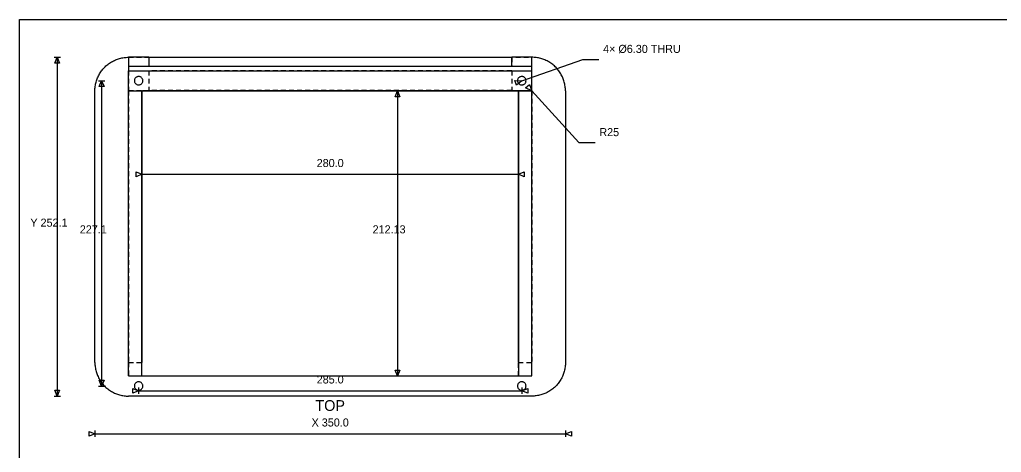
# Model space of a CAD drawing. Extents: x 6 to 588, y 6 to 414.
# Drawn here: x 6 to 371.1, y 253 to 414 of the extents above; entities that cross this region are included whole.
import ezdxf
from ezdxf.enums import TextEntityAlignment as Align

# ---------------------------------------------------------------- set-up
doc = ezdxf.new("R2010")
doc.units = 0
doc.linetypes.add('DASHED', pattern=[3, 1.8, -1.2])
for name, color, linetype in [('DIMS', 1, 'CONTINUOUS'), ('FRAME', 250, 'CONTINUOUS'), ('HIDDEN', 8, 'DASHED'), ('LABEL', 7, 'CONTINUOUS'), ('TEXT', 7, 'CONTINUOUS'), ('VISIBLE', 7, 'CONTINUOUS')]:
    doc.layers.add(name, color=color, linetype=linetype)

msp = doc.modelspace()

# ---------------------------------------------------------------- linework, layer by layer
at = {"layer": 'DIMS'}
for p, q in [((18.8, 400), (21.2, 400)), ((19.12, 397.8), (20, 400)), ((20, 400), (20, 273.9646)), ((20, 400), (20.88, 397.8)), ((192.75, 391.2816), (215.4026, 399.2101)), ((215.4026, 399.2101), (221.4026, 399.2101)), ((20.88, 397.8), (19.12, 397.8)), ((35.3, 391.2816), (37.7, 391.2816)), ((35.62, 389.0816), (36.5, 391.2816)), ((36.5, 391.2816), (36.5, 277.7146)), ((36.5, 391.2816), (37.38, 389.0816)), ((190.8019, 389.5827), (190.1676, 391.3949)), ((190.1676, 391.3949), (192.75, 391.2816)), ((192.75, 391.2816), (190.8019, 389.5827)), ((37.38, 389.0816), (35.62, 389.0816)), ((145.3, 387.5296), (147.7, 387.5296)), ((145.62, 385.3296), (146.5, 387.5296)), ((146.5, 387.5296), (146.5, 281.4646)), ((146.5, 387.5296), (147.38, 385.3296)), ((194.1752, 388.6302), (195.5959, 389.9218)), ((196.5, 387.5001), (194.1752, 388.6302)), ((195.5959, 389.9218), (196.5, 387.5001)), ((196.5, 387.5001), (213.9895, 368.2617)), ((147.38, 385.3296), (145.62, 385.3296)), ((213.9895, 368.2617), (219.9895, 368.2617)), ((49.3, 355.5846), (49.3, 357.3446)), ((49.3, 357.3446), (51.5, 356.4646)), ((51.5, 356.4646), (49.3, 355.5846)), ((51.5, 357.6646), (51.5, 355.2646)), ((51.5, 356.4646), (191.5, 356.4646)), ((191.5, 357.6646), (191.5, 355.2646)), ((191.5, 356.4646), (193.7, 357.3446)), ((193.7, 355.5846), (191.5, 356.4646)), ((193.7, 357.3446), (193.7, 355.5846)), ((145.3, 281.4646), (147.7, 281.4646)), ((146.5, 281.4646), (145.62, 283.6646)), ((145.62, 283.6646), (147.38, 283.6646)), ((147.38, 283.6646), (146.5, 281.4646)), ((35.3, 277.7146), (37.7, 277.7146)), ((36.5, 277.7146), (35.62, 279.9146)), ((35.62, 279.9146), (37.38, 279.9146)), ((37.38, 279.9146), (36.5, 277.7146)), ((18.8, 273.9646), (21.2, 273.9646)), ((20, 273.9646), (19.12, 276.1646)), ((19.12, 276.1646), (20.88, 276.1646)), ((20.88, 276.1646), (20, 273.9646)), ((48.05, 275.0846), (48.05, 276.8446)), ((48.05, 276.8446), (50.25, 275.9646)), ((50.25, 275.9646), (48.05, 275.0846)), ((50.25, 277.1646), (50.25, 274.7646)), ((50.25, 275.9646), (192.75, 275.9646)), ((192.75, 277.1646), (192.75, 274.7646)), ((192.75, 275.9646), (194.95, 276.8446)), ((194.95, 275.0846), (192.75, 275.9646)), ((194.95, 276.8446), (194.95, 275.0846)), ((31.8, 259.0846), (31.8, 260.8446)), ((31.8, 260.8446), (34, 259.9646)), ((34, 259.9646), (31.8, 259.0846)), ((34, 261.1646), (34, 258.7646)), ((34, 259.9646), (209, 259.9646)), ((209, 261.1646), (209, 258.7646)), ((209, 259.9646), (211.2, 260.8446)), ((211.2, 259.0846), (209, 259.9646)), ((211.2, 260.8446), (211.2, 259.0846))]:
    msp.add_line(p, q, dxfattribs=at)
at = {"layer": 'FRAME'}
for p, q in [((6, 414), (588, 414)), ((6, 6), (6, 414))]:
    msp.add_line(p, q, dxfattribs=at)
at = {"layer": 'HIDDEN'}
for p, q in [((39.4257, 397.8055), (39.774, 398.0362)), ((39.774, 398.0362), (40.1298, 398.255)), ((40.1298, 398.255), (40.4927, 398.4619)), ((40.4927, 398.4619), (40.8624, 398.6565)), ((40.8624, 398.6565), (41.2383, 398.8386)), ((41.2383, 398.8386), (41.6201, 399.0081)), ((41.6201, 399.0081), (42.0074, 399.1648)), ((42.0074, 399.1648), (42.3997, 399.3084)), ((42.3997, 399.3084), (42.7966, 399.4388)), ((42.7966, 399.4388), (43.1976, 399.5559)), ((43.1976, 399.5559), (43.6022, 399.6595)), ((43.6022, 399.6595), (44.0102, 399.7495)), ((44.0102, 399.7495), (44.4209, 399.8259)), ((44.4209, 399.8259), (44.8339, 399.8885)), ((44.8339, 399.8885), (45.2488, 399.9372)), ((45.2488, 399.9372), (45.6651, 399.9721)), ((45.6651, 399.9721), (46.0823, 399.993)), ((46.0823, 399.993), (46.5, 400)), ((46.5, 400), (46.5, 396.525)), ((46.5, 400), (196.5, 400)), ((54, 400), (54, 396.525)), ((189, 400), (189, 396.525)), ((196.5, 396.525), (196.5, 400)), ((196.9177, 399.993), (196.5, 400)), ((197.3349, 399.9721), (196.9177, 399.993)), ((197.7512, 399.9372), (197.3349, 399.9721)), ((198.1661, 399.8885), (197.7512, 399.9372)), ((198.5791, 399.8259), (198.1661, 399.8885)), ((198.9898, 399.7495), (198.5791, 399.8259)), ((199.3978, 399.6595), (198.9898, 399.7495)), ((199.8024, 399.5559), (199.3978, 399.6595)), ((200.2034, 399.4388), (199.8024, 399.5559)), ((200.6003, 399.3084), (200.2034, 399.4388)), ((200.9926, 399.1648), (200.6003, 399.3084)), ((201.3799, 399.0081), (200.9926, 399.1648)), ((201.7617, 398.8386), (201.3799, 399.0081)), ((202.1376, 398.6565), (201.7617, 398.8386)), ((202.5073, 398.4619), (202.1376, 398.6565)), ((202.8702, 398.255), (202.5073, 398.4619)), ((203.226, 398.0362), (202.8702, 398.255)), ((203.5743, 397.8055), (203.226, 398.0362)), ((35.9638, 394.226), (36.1945, 394.5743)), ((36.1945, 394.5743), (36.4366, 394.9147)), ((36.4366, 394.9147), (36.69, 395.2469)), ((36.69, 395.2469), (36.9543, 395.5703)), ((36.9543, 395.5703), (37.2293, 395.8848)), ((37.2293, 395.8848), (37.5147, 396.1899)), ((37.5147, 396.1899), (37.8101, 396.4853)), ((37.8101, 396.4853), (38.1152, 396.7707)), ((38.1152, 396.7707), (38.4297, 397.0457)), ((38.4297, 397.0457), (38.7531, 397.31)), ((38.7531, 397.31), (39.0853, 397.5634)), ((39.0853, 397.5634), (39.4257, 397.8055)), ((46.5, 396.525), (46.5, 395)), ((196.5, 396.525), (46.5, 396.525)), ((46.5, 395), (46.5, 387.5905)), ((46.5, 395), (196.5, 395)), ((189, 395), (54, 395)), ((54, 395), (189, 395)), ((54, 395), (54, 387.5905)), ((54, 395), (54, 387.5905)), ((189, 395), (189, 387.5905)), ((189, 395), (189, 387.5905)), ((196.5, 395), (196.5, 396.525)), ((196.5, 387.5905), (196.5, 395)), ((203.9147, 397.5634), (203.5743, 397.8055)), ((204.2469, 397.31), (203.9147, 397.5634)), ((204.5703, 397.0457), (204.2469, 397.31)), ((204.8848, 396.7707), (204.5703, 397.0457)), ((205.1899, 396.4853), (204.8848, 396.7707)), ((205.4853, 396.1899), (205.1899, 396.4853)), ((205.7707, 395.8848), (205.4853, 396.1899)), ((206.0457, 395.5703), (205.7707, 395.8848)), ((206.31, 395.2469), (206.0457, 395.5703)), ((206.5634, 394.9147), (206.31, 395.2469)), ((206.8055, 394.5743), (206.5634, 394.9147)), ((207.0362, 394.226), (206.8055, 394.5743)), ((34.3405, 390.3978), (34.4441, 390.8024)), ((34.4441, 390.8024), (34.5612, 391.2034)), ((34.5612, 391.2034), (34.6916, 391.6003)), ((34.6916, 391.6003), (34.8352, 391.9926)), ((34.8352, 391.9926), (34.9919, 392.3799)), ((34.9919, 392.3799), (35.1614, 392.7617)), ((35.1614, 392.7617), (35.3435, 393.1376)), ((35.3435, 393.1376), (35.5381, 393.5073)), ((35.5381, 393.5073), (35.745, 393.8702)), ((35.745, 393.8702), (35.9638, 394.226)), ((48.7066, 391.5955), (48.6785, 391.387)), ((48.6785, 391.387), (48.6785, 391.1766)), ((48.6785, 391.1766), (48.7066, 390.9681)), ((48.7621, 391.7985), (48.7066, 391.5955)), ((48.7066, 390.9681), (48.7621, 390.7652)), ((48.8443, 391.9922), (48.7621, 391.7985)), ((48.7621, 390.7652), (48.8443, 390.5715)), ((48.9515, 392.1732), (48.8443, 391.9922)), ((49.0819, 392.3383), (48.9515, 392.1732)), ((49.2331, 392.4846), (49.0819, 392.3383)), ((49.4025, 392.6094), (49.2331, 392.4846)), ((49.587, 392.7105), (49.4025, 392.6094)), ((49.7834, 392.7861), (49.587, 392.7105)), ((49.988, 392.8349), (49.7834, 392.7861)), ((50.1974, 392.8559), (49.988, 392.8349)), ((50.4077, 392.8489), (50.1974, 392.8559)), ((50.6151, 392.8139), (50.4077, 392.8489)), ((50.8161, 392.7516), (50.6151, 392.8139)), ((51.0069, 392.663), (50.8161, 392.7516)), ((51.1843, 392.5498), (51.0069, 392.663)), ((51.3449, 392.414), (51.1843, 392.5498)), ((51.4861, 392.2579), (51.3449, 392.414)), ((51.6051, 392.0845), (51.4861, 392.2579)), ((51.7, 391.8967), (51.6051, 392.0845)), ((51.769, 391.6979), (51.7, 391.8967)), ((51.7, 390.667), (51.769, 390.8657)), ((51.8109, 391.4917), (51.769, 391.6979)), ((51.769, 390.8657), (51.8109, 391.0719)), ((51.825, 391.2818), (51.8109, 391.4917)), ((51.8109, 391.0719), (51.825, 391.2818)), ((191.2066, 391.5955), (191.1785, 391.387)), ((191.1785, 391.387), (191.1785, 391.1766)), ((191.1785, 391.1766), (191.2066, 390.9681)), ((191.2621, 391.7985), (191.2066, 391.5955)), ((191.2066, 390.9681), (191.2621, 390.7652)), ((191.3443, 391.9922), (191.2621, 391.7985)), ((191.2621, 390.7652), (191.3443, 390.5715)), ((191.4515, 392.1732), (191.3443, 391.9922)), ((191.5819, 392.3383), (191.4515, 392.1732)), ((191.7331, 392.4846), (191.5819, 392.3383)), ((191.9025, 392.6094), (191.7331, 392.4846)), ((192.087, 392.7105), (191.9025, 392.6094)), ((192.2834, 392.7861), (192.087, 392.7105)), ((192.488, 392.8349), (192.2834, 392.7861)), ((192.6974, 392.8559), (192.488, 392.8349)), ((192.9077, 392.8489), (192.6974, 392.8559)), ((193.1151, 392.8139), (192.9077, 392.8489)), ((193.3161, 392.7516), (193.1151, 392.8139)), ((193.5069, 392.663), (193.3161, 392.7516)), ((193.6843, 392.5498), (193.5069, 392.663)), ((193.8449, 392.414), (193.6843, 392.5498)), ((193.9861, 392.2579), (193.8449, 392.414)), ((194.1051, 392.0845), (193.9861, 392.2579)), ((194.2, 391.8967), (194.1051, 392.0845)), ((194.269, 391.6979), (194.2, 391.8967)), ((194.2, 390.667), (194.269, 390.8657)), ((194.3109, 391.4917), (194.269, 391.6979)), ((194.269, 390.8657), (194.3109, 391.0719)), ((194.325, 391.2818), (194.3109, 391.4917)), ((194.3109, 391.0719), (194.325, 391.2818)), ((207.255, 393.8702), (207.0362, 394.226)), ((207.4619, 393.5073), (207.255, 393.8702)), ((207.6565, 393.1376), (207.4619, 393.5073)), ((207.8386, 392.7617), (207.6565, 393.1376)), ((208.0081, 392.3799), (207.8386, 392.7617)), ((208.1648, 391.9926), (208.0081, 392.3799)), ((208.3084, 391.6003), (208.1648, 391.9926)), ((208.4388, 391.2034), (208.3084, 391.6003)), ((208.5559, 390.8024), (208.4388, 391.2034)), ((208.6595, 390.3978), (208.5559, 390.8024)), ((34, 387.5), (34.007, 387.9177)), ((34, 286.4646), (34, 387.5)), ((34.007, 387.9177), (34.0279, 388.3349)), ((34.0279, 388.3349), (34.0628, 388.7512)), ((34.0628, 388.7512), (34.1115, 389.1661)), ((34.1115, 389.1661), (34.1741, 389.5791)), ((34.1741, 389.5791), (34.2505, 389.9898)), ((34.2505, 389.9898), (34.3405, 390.3978)), ((46.5, 387.5905), (46.5, 286.4938)), ((46.5, 286.4938), (46.5, 387.5905)), ((46.5, 387.5905), (46.5, 286.4646)), ((46.5, 387.5905), (54, 387.5905)), ((46.5, 387.5905), (196.5, 387.5905)), ((48.8443, 390.5715), (48.9515, 390.3905)), ((48.9515, 390.3905), (49.0819, 390.2253)), ((49.0819, 390.2253), (49.2331, 390.0791)), ((49.2331, 390.0791), (49.4025, 389.9543)), ((49.4025, 389.9543), (49.587, 389.8532)), ((49.587, 389.8532), (49.7834, 389.7775)), ((49.7834, 389.7775), (49.988, 389.7288)), ((49.988, 389.7288), (50.1974, 389.7077)), ((50.1974, 389.7077), (50.4077, 389.7147)), ((50.4077, 389.7147), (50.6151, 389.7497)), ((50.6151, 389.7497), (50.8161, 389.8121)), ((50.8161, 389.8121), (51.0069, 389.9006)), ((51.0069, 389.9006), (51.1843, 390.0138)), ((51.1843, 390.0138), (51.3449, 390.1497)), ((51.3449, 390.1497), (51.4861, 390.3057)), ((51.4861, 390.3057), (51.6051, 390.4792)), ((51.5, 387.5318), (191.5, 387.5318)), ((51.5, 281.4646), (51.5, 387.5318)), ((51.5, 387.5318), (51.5, 387.5297)), ((51.5, 387.5297), (51.5, 387.499)), ((191.5, 387.5297), (51.5, 387.5297)), ((51.5, 387.5005), (191.5, 387.5005)), ((51.5, 286.4646), (51.5, 387.5005)), ((51.5, 387.5005), (51.5, 387.499)), ((51.6051, 390.4792), (51.7, 390.667)), ((189, 387.5905), (54, 387.5905)), ((54, 387.5905), (189, 387.5905)), ((189, 387.5905), (196.5, 387.5905)), ((191.3443, 390.5715), (191.4515, 390.3905)), ((191.4515, 390.3905), (191.5819, 390.2253)), ((191.5, 281.4646), (191.5, 387.5318)), ((191.5, 387.5318), (191.5, 387.5297)), ((191.5, 387.499), (191.5, 387.5297)), ((191.5, 387.5005), (191.5, 286.4646)), ((191.5, 387.5005), (191.5, 387.499)), ((191.5819, 390.2253), (191.7331, 390.0791)), ((191.7331, 390.0791), (191.9025, 389.9543)), ((191.9025, 389.9543), (192.087, 389.8532)), ((192.087, 389.8532), (192.2834, 389.7775)), ((192.2834, 389.7775), (192.488, 389.7288)), ((192.488, 389.7288), (192.6974, 389.7077)), ((192.6974, 389.7077), (192.9077, 389.7147)), ((192.9077, 389.7147), (193.1151, 389.7497)), ((193.1151, 389.7497), (193.3161, 389.8121)), ((193.3161, 389.8121), (193.5069, 389.9006)), ((193.5069, 389.9006), (193.6843, 390.0138)), ((193.6843, 390.0138), (193.8449, 390.1497)), ((193.8449, 390.1497), (193.9861, 390.3057)), ((193.9861, 390.3057), (194.1051, 390.4792)), ((194.1051, 390.4792), (194.2, 390.667)), ((196.5, 286.4938), (196.5, 387.5905)), ((196.5, 286.4938), (196.5, 387.5905)), ((196.5, 387.5905), (196.5, 286.4646)), ((208.7495, 389.9898), (208.6595, 390.3978)), ((208.8259, 389.5791), (208.7495, 389.9898)), ((208.8885, 389.1661), (208.8259, 389.5791)), ((208.9372, 388.7512), (208.8885, 389.1661)), ((208.9721, 388.3349), (208.9372, 388.7512)), ((208.993, 387.9177), (208.9721, 388.3349)), ((209, 387.5), (208.993, 387.9177)), ((209, 387.5), (209, 286.4646)), ((34, 286.4646), (34.007, 286.047)), ((34.007, 286.047), (34.0279, 285.6297)), ((34.0279, 285.6297), (34.0628, 285.2135)), ((34.0628, 285.2135), (34.1115, 284.7986)), ((34.1115, 284.7986), (34.1741, 284.3855)), ((46.5, 286.4938), (46.5, 281.4646)), ((46.5, 286.4646), (46.5, 286.4938)), ((46.5, 286.4646), (51.5, 286.4646)), ((191.5, 286.4646), (196.5, 286.4646)), ((196.5, 281.4646), (196.5, 286.4938)), ((196.5, 286.4646), (196.5, 286.4938)), ((208.8885, 284.7986), (208.8259, 284.3855)), ((208.9372, 285.2135), (208.8885, 284.7986)), ((208.9721, 285.6297), (208.9372, 285.2135)), ((208.993, 286.047), (208.9721, 285.6297)), ((209, 286.4646), (208.993, 286.047)), ((34.1741, 284.3855), (34.2505, 283.9748)), ((34.2505, 283.9748), (34.3405, 283.5669)), ((34.3405, 283.5669), (34.4441, 283.1622)), ((34.4441, 283.1622), (34.5612, 282.7612)), ((34.5612, 282.7612), (34.6916, 282.3643)), ((34.6916, 282.3643), (34.8352, 281.972)), ((34.8352, 281.972), (34.9919, 281.5848)), ((34.9919, 281.5848), (35.1614, 281.203)), ((35.1614, 281.203), (35.3435, 280.827)), ((51.5, 281.4646), (191.5, 281.4646)), ((207.8386, 281.203), (207.6565, 280.827)), ((208.0081, 281.5848), (207.8386, 281.203)), ((208.1648, 281.972), (208.0081, 281.5848)), ((208.3084, 282.3643), (208.1648, 281.972)), ((208.4388, 282.7612), (208.3084, 282.3643)), ((208.5559, 283.1622), (208.4388, 282.7612)), ((208.6595, 283.5669), (208.5559, 283.1622)), ((208.7495, 283.9748), (208.6595, 283.5669)), ((208.8259, 284.3855), (208.7495, 283.9748)), ((35.3435, 280.827), (35.5381, 280.4574)), ((35.5381, 280.4574), (35.745, 280.0944)), ((35.745, 280.0944), (35.9638, 279.7386)), ((35.9638, 279.7386), (36.1945, 279.3903)), ((36.1945, 279.3903), (36.4366, 279.0499)), ((36.4366, 279.0499), (36.69, 278.7178)), ((36.69, 278.7178), (36.9543, 278.3943)), ((36.9543, 278.3943), (37.2293, 278.0798)), ((37.2293, 278.0798), (37.5147, 277.7747)), ((37.5147, 277.7747), (37.8101, 277.4794)), ((48.7066, 278.0284), (48.6785, 277.8198)), ((48.6785, 277.8198), (48.6785, 277.6094)), ((48.6785, 277.6094), (48.7066, 277.4009)), ((48.7621, 278.2313), (48.7066, 278.0284)), ((48.8443, 278.425), (48.7621, 278.2313)), ((48.9515, 278.606), (48.8443, 278.425)), ((49.0819, 278.7711), (48.9515, 278.606)), ((49.2331, 278.9174), (49.0819, 278.7711)), ((49.4025, 279.0422), (49.2331, 278.9174)), ((49.587, 279.1433), (49.4025, 279.0422)), ((49.7834, 279.2189), (49.587, 279.1433)), ((49.988, 279.2677), (49.7834, 279.2189)), ((50.1974, 279.2888), (49.988, 279.2677)), ((50.4077, 279.2817), (50.1974, 279.2888)), ((50.6151, 279.2467), (50.4077, 279.2817)), ((50.8161, 279.1844), (50.6151, 279.2467)), ((51.0069, 279.0958), (50.8161, 279.1844)), ((51.1843, 278.9826), (51.0069, 279.0958)), ((51.3449, 278.8468), (51.1843, 278.9826)), ((51.4861, 278.6908), (51.3449, 278.8468)), ((51.6051, 278.5173), (51.4861, 278.6908)), ((51.7, 278.3295), (51.6051, 278.5173)), ((51.769, 278.1308), (51.7, 278.3295)), ((51.8109, 277.9246), (51.769, 278.1308)), ((51.769, 277.2985), (51.8109, 277.5047)), ((51.825, 277.7146), (51.8109, 277.9246)), ((51.8109, 277.5047), (51.825, 277.7146)), ((191.2066, 278.0284), (191.1785, 277.8198)), ((191.1785, 277.8198), (191.1785, 277.6094)), ((191.1785, 277.6094), (191.2066, 277.4009)), ((191.2621, 278.2313), (191.2066, 278.0284)), ((191.3443, 278.425), (191.2621, 278.2313)), ((191.4515, 278.606), (191.3443, 278.425)), ((191.5819, 278.7711), (191.4515, 278.606)), ((191.7331, 278.9174), (191.5819, 278.7711)), ((191.9025, 279.0422), (191.7331, 278.9174)), ((192.087, 279.1433), (191.9025, 279.0422)), ((192.2834, 279.2189), (192.087, 279.1433)), ((192.488, 279.2677), (192.2834, 279.2189)), ((192.6974, 279.2888), (192.488, 279.2677)), ((192.9077, 279.2817), (192.6974, 279.2888)), ((193.1151, 279.2467), (192.9077, 279.2817)), ((193.3161, 279.1844), (193.1151, 279.2467)), ((193.5069, 279.0958), (193.3161, 279.1844)), ((193.6843, 278.9826), (193.5069, 279.0958)), ((193.8449, 278.8468), (193.6843, 278.9826)), ((193.9861, 278.6908), (193.8449, 278.8468)), ((194.1051, 278.5173), (193.9861, 278.6908)), ((194.2, 278.3295), (194.1051, 278.5173)), ((194.269, 278.1308), (194.2, 278.3295)), ((194.3109, 277.9246), (194.269, 278.1308)), ((194.269, 277.2985), (194.3109, 277.5047)), ((194.325, 277.7146), (194.3109, 277.9246)), ((194.3109, 277.5047), (194.325, 277.7146)), ((205.4853, 277.7747), (205.1899, 277.4794)), ((205.7707, 278.0798), (205.4853, 277.7747)), ((206.0457, 278.3943), (205.7707, 278.0798)), ((206.31, 278.7178), (206.0457, 278.3943)), ((206.5634, 279.0499), (206.31, 278.7178)), ((206.8055, 279.3903), (206.5634, 279.0499)), ((207.0362, 279.7386), (206.8055, 279.3903)), ((207.255, 280.0944), (207.0362, 279.7386)), ((207.4619, 280.4574), (207.255, 280.0944)), ((207.6565, 280.827), (207.4619, 280.4574)), ((37.8101, 277.4794), (38.1152, 277.194)), ((38.1152, 277.194), (38.4297, 276.919)), ((38.4297, 276.919), (38.7531, 276.6547)), ((38.7531, 276.6547), (39.0853, 276.4013)), ((39.0853, 276.4013), (39.4257, 276.1591)), ((39.4257, 276.1591), (39.774, 275.9285)), ((39.774, 275.9285), (40.1298, 275.7096)), ((40.1298, 275.7096), (40.4927, 275.5028)), ((40.4927, 275.5028), (40.8624, 275.3082)), ((40.8624, 275.3082), (41.2383, 275.126)), ((41.2383, 275.126), (41.6201, 274.9565)), ((41.6201, 274.9565), (42.0074, 274.7999)), ((42.0074, 274.7999), (42.3997, 274.6563)), ((42.3997, 274.6563), (42.7966, 274.5259)), ((42.7966, 274.5259), (43.1976, 274.4088)), ((43.1976, 274.4088), (43.6022, 274.3052)), ((43.6022, 274.3052), (44.0102, 274.2151)), ((44.0102, 274.2151), (44.4209, 274.1388)), ((44.4209, 274.1388), (44.8339, 274.0762)), ((44.8339, 274.0762), (45.2488, 274.0274)), ((45.2488, 274.0274), (45.6651, 273.9926)), ((45.6651, 273.9926), (46.0823, 273.9716)), ((46.0823, 273.9716), (46.5, 273.9646)), ((196.5, 273.9646), (46.5, 273.9646)), ((48.7066, 277.4009), (48.7621, 277.198)), ((48.7621, 277.198), (48.8443, 277.0043)), ((48.8443, 277.0043), (48.9515, 276.8233)), ((48.9515, 276.8233), (49.0819, 276.6582)), ((49.0819, 276.6582), (49.2331, 276.5119)), ((49.2331, 276.5119), (49.4025, 276.3871)), ((49.4025, 276.3871), (49.587, 276.286)), ((49.587, 276.286), (49.7834, 276.2104)), ((49.7834, 276.2104), (49.988, 276.1616)), ((49.988, 276.1616), (50.1974, 276.1405)), ((50.1974, 276.1405), (50.4077, 276.1476)), ((50.4077, 276.1476), (50.6151, 276.1826)), ((50.6151, 276.1826), (50.8161, 276.2449)), ((50.8161, 276.2449), (51.0069, 276.3335)), ((51.0069, 276.3335), (51.1843, 276.4467)), ((51.1843, 276.4467), (51.3449, 276.5825)), ((51.3449, 276.5825), (51.4861, 276.7385)), ((51.4861, 276.7385), (51.6051, 276.912)), ((51.6051, 276.912), (51.7, 277.0998)), ((51.7, 277.0998), (51.769, 277.2985)), ((191.2066, 277.4009), (191.2621, 277.198)), ((191.2621, 277.198), (191.3443, 277.0043)), ((191.3443, 277.0043), (191.4515, 276.8233)), ((191.4515, 276.8233), (191.5819, 276.6582)), ((191.5819, 276.6582), (191.7331, 276.5119)), ((191.7331, 276.5119), (191.9025, 276.3871)), ((191.9025, 276.3871), (192.087, 276.286)), ((192.087, 276.286), (192.2834, 276.2104)), ((192.2834, 276.2104), (192.488, 276.1616)), ((192.488, 276.1616), (192.6974, 276.1405)), ((192.6974, 276.1405), (192.9077, 276.1476)), ((192.9077, 276.1476), (193.1151, 276.1826)), ((193.1151, 276.1826), (193.3161, 276.2449)), ((193.3161, 276.2449), (193.5069, 276.3335)), ((193.5069, 276.3335), (193.6843, 276.4467)), ((193.6843, 276.4467), (193.8449, 276.5825)), ((193.8449, 276.5825), (193.9861, 276.7385)), ((193.9861, 276.7385), (194.1051, 276.912)), ((194.1051, 276.912), (194.2, 277.0998)), ((194.2, 277.0998), (194.269, 277.2985)), ((196.9177, 273.9716), (196.5, 273.9646)), ((197.3349, 273.9926), (196.9177, 273.9716)), ((197.7512, 274.0274), (197.3349, 273.9926)), ((198.1661, 274.0762), (197.7512, 274.0274)), ((198.5791, 274.1388), (198.1661, 274.0762)), ((198.9898, 274.2151), (198.5791, 274.1388)), ((199.3978, 274.3052), (198.9898, 274.2151)), ((199.8024, 274.4088), (199.3978, 274.3052)), ((200.2034, 274.5259), (199.8024, 274.4088)), ((200.6003, 274.6563), (200.2034, 274.5259)), ((200.9926, 274.7999), (200.6003, 274.6563)), ((201.3799, 274.9565), (200.9926, 274.7999)), ((201.7617, 275.126), (201.3799, 274.9565)), ((202.1376, 275.3082), (201.7617, 275.126)), ((202.5073, 275.5028), (202.1376, 275.3082)), ((202.8702, 275.7096), (202.5073, 275.5028)), ((203.226, 275.9285), (202.8702, 275.7096)), ((203.5743, 276.1591), (203.226, 275.9285)), ((203.9147, 276.4013), (203.5743, 276.1591)), ((204.2469, 276.6547), (203.9147, 276.4013)), ((204.5703, 276.919), (204.2469, 276.6547)), ((204.8848, 277.194), (204.5703, 276.919)), ((205.1899, 277.4794), (204.8848, 277.194))]:
    msp.add_line(p, q, dxfattribs=at)
at = {"layer": 'VISIBLE'}
for p, q in [((39.4257, 397.8055), (39.774, 398.0362)), ((39.774, 398.0362), (40.1298, 398.255)), ((40.1298, 398.255), (40.4927, 398.4619)), ((40.4927, 398.4619), (40.8624, 398.6565)), ((40.8624, 398.6565), (41.2383, 398.8386)), ((41.2383, 398.8386), (41.6201, 399.0081)), ((41.6201, 399.0081), (42.0074, 399.1648)), ((42.0074, 399.1648), (42.3997, 399.3084)), ((42.3997, 399.3084), (42.7966, 399.4388)), ((42.7966, 399.4388), (43.1976, 399.5559)), ((43.1976, 399.5559), (43.6022, 399.6595)), ((43.6022, 399.6595), (44.0102, 399.7495)), ((44.0102, 399.7495), (44.4209, 399.8259)), ((44.4209, 399.8259), (44.8339, 399.8885)), ((44.8339, 399.8885), (45.2488, 399.9372)), ((45.2488, 399.9372), (45.6651, 399.9721)), ((45.6651, 399.9721), (46.0823, 399.993)), ((46.0823, 399.993), (46.5, 400)), ((46.5, 400), (46.5, 396.525)), ((54, 400), (46.5, 400)), ((54, 400), (189, 400)), ((54, 400), (54, 396.525)), ((196.5, 400), (189, 400)), ((189, 396.525), (189, 400)), ((196.9177, 399.993), (196.5, 400)), ((196.5, 396.525), (196.5, 400)), ((197.3349, 399.9721), (196.9177, 399.993)), ((197.7512, 399.9372), (197.3349, 399.9721)), ((198.1661, 399.8885), (197.7512, 399.9372)), ((198.5791, 399.8259), (198.1661, 399.8885)), ((198.9898, 399.7495), (198.5791, 399.8259)), ((199.3978, 399.6595), (198.9898, 399.7495)), ((199.8024, 399.5559), (199.3978, 399.6595)), ((200.2034, 399.4388), (199.8024, 399.5559)), ((200.6003, 399.3084), (200.2034, 399.4388)), ((200.9926, 399.1648), (200.6003, 399.3084)), ((201.3799, 399.0081), (200.9926, 399.1648)), ((201.7617, 398.8386), (201.3799, 399.0081)), ((202.1376, 398.6565), (201.7617, 398.8386)), ((202.5073, 398.4619), (202.1376, 398.6565)), ((202.8702, 398.255), (202.5073, 398.4619)), ((203.226, 398.0362), (202.8702, 398.255)), ((203.5743, 397.8055), (203.226, 398.0362)), ((35.9638, 394.226), (36.1945, 394.5743)), ((36.1945, 394.5743), (36.4366, 394.9147)), ((36.4366, 394.9147), (36.69, 395.2469)), ((36.69, 395.2469), (36.9543, 395.5703)), ((36.9543, 395.5703), (37.2293, 395.8848)), ((37.2293, 395.8848), (37.5147, 396.1899)), ((37.5147, 396.1899), (37.8101, 396.4853)), ((37.8101, 396.4853), (38.1152, 396.7707)), ((38.1152, 396.7707), (38.4297, 397.0457)), ((38.4297, 397.0457), (38.7531, 397.31)), ((38.7531, 397.31), (39.0853, 397.5634)), ((39.0853, 397.5634), (39.4257, 397.8055)), ((46.5, 396.525), (46.5, 395)), ((54, 396.525), (46.5, 396.525)), ((46.5, 387.5), (46.5, 395)), ((46.5, 395), (196.5, 395)), ((189, 396.525), (54, 396.525)), ((196.5, 396.525), (189, 396.525)), ((196.5, 395), (196.5, 396.525)), ((196.5, 387.5), (196.5, 395)), ((203.9147, 397.5634), (203.5743, 397.8055)), ((204.2469, 397.31), (203.9147, 397.5634)), ((204.5703, 397.0457), (204.2469, 397.31)), ((204.8848, 396.7707), (204.5703, 397.0457)), ((205.1899, 396.4853), (204.8848, 396.7707)), ((205.4853, 396.1899), (205.1899, 396.4853)), ((205.7707, 395.8848), (205.4853, 396.1899)), ((206.0457, 395.5703), (205.7707, 395.8848)), ((206.31, 395.2469), (206.0457, 395.5703)), ((206.5634, 394.9147), (206.31, 395.2469)), ((206.8055, 394.5743), (206.5634, 394.9147)), ((207.0362, 394.226), (206.8055, 394.5743)), ((34.3405, 390.3978), (34.4441, 390.8024)), ((34.4441, 390.8024), (34.5612, 391.2034)), ((34.5612, 391.2034), (34.6916, 391.6003)), ((34.6916, 391.6003), (34.8352, 391.9926)), ((34.8352, 391.9926), (34.9919, 392.3799)), ((34.9919, 392.3799), (35.1614, 392.7617)), ((35.1614, 392.7617), (35.3435, 393.1376)), ((35.3435, 393.1376), (35.5381, 393.5073)), ((35.5381, 393.5073), (35.745, 393.8702)), ((35.745, 393.8702), (35.9638, 394.226)), ((48.7066, 391.5955), (48.6785, 391.387)), ((48.6785, 391.387), (48.6785, 391.1766)), ((48.6785, 391.1766), (48.7066, 390.9681)), ((48.7621, 391.7985), (48.7066, 391.5955)), ((48.7066, 390.9681), (48.7621, 390.7652)), ((48.8443, 391.9922), (48.7621, 391.7985)), ((48.7621, 390.7652), (48.8443, 390.5715)), ((48.9515, 392.1732), (48.8443, 391.9922)), ((49.0819, 392.3383), (48.9515, 392.1732)), ((49.2331, 392.4846), (49.0819, 392.3383)), ((49.4025, 392.6094), (49.2331, 392.4846)), ((49.587, 392.7105), (49.4025, 392.6094)), ((49.7834, 392.7861), (49.587, 392.7105)), ((49.988, 392.8349), (49.7834, 392.7861)), ((50.1974, 392.8559), (49.988, 392.8349)), ((50.4077, 392.8489), (50.1974, 392.8559)), ((50.6151, 392.8139), (50.4077, 392.8489)), ((50.8161, 392.7516), (50.6151, 392.8139)), ((51.0069, 392.663), (50.8161, 392.7516)), ((51.1843, 392.5498), (51.0069, 392.663)), ((51.3449, 392.414), (51.1843, 392.5498)), ((51.4861, 392.2579), (51.3449, 392.414)), ((51.6051, 392.0845), (51.4861, 392.2579)), ((51.7, 391.8967), (51.6051, 392.0845)), ((51.769, 391.6979), (51.7, 391.8967)), ((51.7, 390.667), (51.769, 390.8657)), ((51.8109, 391.4917), (51.769, 391.6979)), ((51.769, 390.8657), (51.8109, 391.0719)), ((51.825, 391.2818), (51.8109, 391.4917)), ((51.8109, 391.0719), (51.825, 391.2818)), ((191.2066, 391.5955), (191.1785, 391.387)), ((191.1785, 391.387), (191.1785, 391.1766)), ((191.1785, 391.1766), (191.2066, 390.9681)), ((191.2621, 391.7985), (191.2066, 391.5955)), ((191.2066, 390.9681), (191.2621, 390.7652)), ((191.3443, 391.9922), (191.2621, 391.7985)), ((191.2621, 390.7652), (191.3443, 390.5715)), ((191.4515, 392.1732), (191.3443, 391.9922)), ((191.5819, 392.3383), (191.4515, 392.1732)), ((191.7331, 392.4846), (191.5819, 392.3383)), ((191.9025, 392.6094), (191.7331, 392.4846)), ((192.087, 392.7105), (191.9025, 392.6094)), ((192.2834, 392.7861), (192.087, 392.7105)), ((192.488, 392.8349), (192.2834, 392.7861)), ((192.6974, 392.8559), (192.488, 392.8349)), ((192.9077, 392.8489), (192.6974, 392.8559)), ((193.1151, 392.8139), (192.9077, 392.8489)), ((193.3161, 392.7516), (193.1151, 392.8139)), ((193.5069, 392.663), (193.3161, 392.7516)), ((193.6843, 392.5498), (193.5069, 392.663)), ((193.8449, 392.414), (193.6843, 392.5498)), ((193.9861, 392.2579), (193.8449, 392.414)), ((194.1051, 392.0845), (193.9861, 392.2579)), ((194.2, 391.8967), (194.1051, 392.0845)), ((194.269, 391.6979), (194.2, 391.8967)), ((194.2, 390.667), (194.269, 390.8657)), ((194.3109, 391.4917), (194.269, 391.6979)), ((194.269, 390.8657), (194.3109, 391.0719)), ((194.325, 391.2818), (194.3109, 391.4917)), ((194.3109, 391.0719), (194.325, 391.2818)), ((207.255, 393.8702), (207.0362, 394.226)), ((207.4619, 393.5073), (207.255, 393.8702)), ((207.6565, 393.1376), (207.4619, 393.5073)), ((207.8386, 392.7617), (207.6565, 393.1376)), ((208.0081, 392.3799), (207.8386, 392.7617)), ((208.1648, 391.9926), (208.0081, 392.3799)), ((208.3084, 391.6003), (208.1648, 391.9926)), ((208.4388, 391.2034), (208.3084, 391.6003)), ((208.5559, 390.8024), (208.4388, 391.2034)), ((208.6595, 390.3978), (208.5559, 390.8024)), ((34, 387.5), (34.007, 387.9177)), ((34, 286.4646), (34, 387.5)), ((34.007, 387.9177), (34.0279, 388.3349)), ((34.0279, 388.3349), (34.0628, 388.7512)), ((34.0628, 388.7512), (34.1115, 389.1661)), ((34.1115, 389.1661), (34.1741, 389.5791)), ((34.1741, 389.5791), (34.2505, 389.9898)), ((34.2505, 389.9898), (34.3405, 390.3978)), ((46.5, 281.4646), (46.5, 387.5)), ((46.5, 387.5), (196.5, 387.5)), ((48.8443, 390.5715), (48.9515, 390.3905)), ((48.9515, 390.3905), (49.0819, 390.2253)), ((49.0819, 390.2253), (49.2331, 390.0791)), ((49.2331, 390.0791), (49.4025, 389.9543)), ((49.4025, 389.9543), (49.587, 389.8532)), ((49.587, 389.8532), (49.7834, 389.7775)), ((49.7834, 389.7775), (49.988, 389.7288)), ((49.988, 389.7288), (50.1974, 389.7077)), ((50.1974, 389.7077), (50.4077, 389.7147)), ((50.4077, 389.7147), (50.6151, 389.7497)), ((50.6151, 389.7497), (50.8161, 389.8121)), ((50.8161, 389.8121), (51.0069, 389.9006)), ((51.0069, 389.9006), (51.1843, 390.0138)), ((51.1843, 390.0138), (51.3449, 390.1497)), ((51.3449, 390.1497), (51.4861, 390.3057)), ((51.4861, 390.3057), (51.6051, 390.4792)), ((51.5, 387.499), (191.5, 387.499)), ((51.5, 281.4646), (51.5, 387.499)), ((51.5, 387.499), (51.5, 286.4646)), ((51.6051, 390.4792), (51.7, 390.667)), ((191.3443, 390.5715), (191.4515, 390.3905)), ((191.4515, 390.3905), (191.5819, 390.2253)), ((191.5, 387.499), (191.5, 281.4646)), ((191.5, 286.4646), (191.5, 387.499)), ((191.5819, 390.2253), (191.7331, 390.0791)), ((191.7331, 390.0791), (191.9025, 389.9543)), ((191.9025, 389.9543), (192.087, 389.8532)), ((192.087, 389.8532), (192.2834, 389.7775)), ((192.2834, 389.7775), (192.488, 389.7288)), ((192.488, 389.7288), (192.6974, 389.7077)), ((192.6974, 389.7077), (192.9077, 389.7147)), ((192.9077, 389.7147), (193.1151, 389.7497)), ((193.1151, 389.7497), (193.3161, 389.8121)), ((193.3161, 389.8121), (193.5069, 389.9006)), ((193.5069, 389.9006), (193.6843, 390.0138)), ((193.6843, 390.0138), (193.8449, 390.1497)), ((193.8449, 390.1497), (193.9861, 390.3057)), ((193.9861, 390.3057), (194.1051, 390.4792)), ((194.1051, 390.4792), (194.2, 390.667)), ((196.5, 281.4646), (196.5, 387.5)), ((208.7495, 389.9898), (208.6595, 390.3978)), ((208.8259, 389.5791), (208.7495, 389.9898)), ((208.8885, 389.1661), (208.8259, 389.5791)), ((208.9372, 388.7512), (208.8885, 389.1661)), ((208.9721, 388.3349), (208.9372, 388.7512)), ((208.993, 387.9177), (208.9721, 388.3349)), ((209, 387.5), (208.993, 387.9177)), ((209, 387.5), (209, 286.4646)), ((34, 286.4646), (34.007, 286.047)), ((34.007, 286.047), (34.0279, 285.6297)), ((34.0279, 285.6297), (34.0628, 285.2135)), ((34.0628, 285.2135), (34.1115, 284.7986)), ((34.1115, 284.7986), (34.1741, 284.3855)), ((208.8885, 284.7986), (208.8259, 284.3855)), ((208.9372, 285.2135), (208.8885, 284.7986)), ((208.9721, 285.6297), (208.9372, 285.2135)), ((208.993, 286.047), (208.9721, 285.6297)), ((209, 286.4646), (208.993, 286.047)), ((34.1741, 284.3855), (34.2505, 283.9748)), ((34.2505, 283.9748), (34.3405, 283.5669)), ((34.3405, 283.5669), (34.4441, 283.1622)), ((34.4441, 283.1622), (34.5612, 282.7612)), ((34.5612, 282.7612), (34.6916, 282.3643)), ((34.6916, 282.3643), (34.8352, 281.972)), ((34.8352, 281.972), (34.9919, 281.5848)), ((34.9919, 281.5848), (35.1614, 281.203)), ((35.1614, 281.203), (35.3435, 280.827)), ((46.5, 281.4646), (51.5, 281.4646)), ((51.5, 281.4646), (191.5, 281.4646)), ((191.5, 281.4646), (196.5, 281.4646)), ((207.8386, 281.203), (207.6565, 280.827)), ((208.0081, 281.5848), (207.8386, 281.203)), ((208.1648, 281.972), (208.0081, 281.5848)), ((208.3084, 282.3643), (208.1648, 281.972)), ((208.4388, 282.7612), (208.3084, 282.3643)), ((208.5559, 283.1622), (208.4388, 282.7612)), ((208.6595, 283.5669), (208.5559, 283.1622)), ((208.7495, 283.9748), (208.6595, 283.5669)), ((208.8259, 284.3855), (208.7495, 283.9748)), ((35.3435, 280.827), (35.5381, 280.4574)), ((35.5381, 280.4574), (35.745, 280.0944)), ((35.745, 280.0944), (35.9638, 279.7386)), ((35.9638, 279.7386), (36.1945, 279.3903)), ((36.1945, 279.3903), (36.4366, 279.0499)), ((36.4366, 279.0499), (36.69, 278.7178)), ((36.69, 278.7178), (36.9543, 278.3943)), ((36.9543, 278.3943), (37.2293, 278.0798)), ((37.2293, 278.0798), (37.5147, 277.7747)), ((37.5147, 277.7747), (37.8101, 277.4794)), ((48.7066, 278.0284), (48.6785, 277.8198)), ((48.6785, 277.8198), (48.6785, 277.6094)), ((48.6785, 277.6094), (48.7066, 277.4009)), ((48.7621, 278.2313), (48.7066, 278.0284)), ((48.8443, 278.425), (48.7621, 278.2313)), ((48.9515, 278.606), (48.8443, 278.425)), ((49.0819, 278.7711), (48.9515, 278.606)), ((49.2331, 278.9174), (49.0819, 278.7711)), ((49.4025, 279.0422), (49.2331, 278.9174)), ((49.587, 279.1433), (49.4025, 279.0422)), ((49.7834, 279.2189), (49.587, 279.1433)), ((49.988, 279.2677), (49.7834, 279.2189)), ((50.1974, 279.2888), (49.988, 279.2677)), ((50.4077, 279.2817), (50.1974, 279.2888)), ((50.6151, 279.2467), (50.4077, 279.2817)), ((50.8161, 279.1844), (50.6151, 279.2467)), ((51.0069, 279.0958), (50.8161, 279.1844)), ((51.1843, 278.9826), (51.0069, 279.0958)), ((51.3449, 278.8468), (51.1843, 278.9826)), ((51.4861, 278.6908), (51.3449, 278.8468)), ((51.6051, 278.5173), (51.4861, 278.6908)), ((51.7, 278.3295), (51.6051, 278.5173)), ((51.769, 278.1308), (51.7, 278.3295)), ((51.8109, 277.9246), (51.769, 278.1308)), ((51.769, 277.2985), (51.8109, 277.5047)), ((51.825, 277.7146), (51.8109, 277.9246)), ((51.8109, 277.5047), (51.825, 277.7146)), ((191.2066, 278.0284), (191.1785, 277.8198)), ((191.1785, 277.8198), (191.1785, 277.6094)), ((191.1785, 277.6094), (191.2066, 277.4009)), ((191.2621, 278.2313), (191.2066, 278.0284)), ((191.3443, 278.425), (191.2621, 278.2313)), ((191.4515, 278.606), (191.3443, 278.425)), ((191.5819, 278.7711), (191.4515, 278.606)), ((191.7331, 278.9174), (191.5819, 278.7711)), ((191.9025, 279.0422), (191.7331, 278.9174)), ((192.087, 279.1433), (191.9025, 279.0422)), ((192.2834, 279.2189), (192.087, 279.1433)), ((192.488, 279.2677), (192.2834, 279.2189)), ((192.6974, 279.2888), (192.488, 279.2677)), ((192.9077, 279.2817), (192.6974, 279.2888)), ((193.1151, 279.2467), (192.9077, 279.2817)), ((193.3161, 279.1844), (193.1151, 279.2467)), ((193.5069, 279.0958), (193.3161, 279.1844)), ((193.6843, 278.9826), (193.5069, 279.0958)), ((193.8449, 278.8468), (193.6843, 278.9826)), ((193.9861, 278.6908), (193.8449, 278.8468)), ((194.1051, 278.5173), (193.9861, 278.6908)), ((194.2, 278.3295), (194.1051, 278.5173)), ((194.269, 278.1308), (194.2, 278.3295)), ((194.3109, 277.9246), (194.269, 278.1308)), ((194.269, 277.2985), (194.3109, 277.5047)), ((194.325, 277.7146), (194.3109, 277.9246)), ((194.3109, 277.5047), (194.325, 277.7146)), ((205.4853, 277.7747), (205.1899, 277.4794)), ((205.7707, 278.0798), (205.4853, 277.7747)), ((206.0457, 278.3943), (205.7707, 278.0798)), ((206.31, 278.7178), (206.0457, 278.3943)), ((206.5634, 279.0499), (206.31, 278.7178)), ((206.8055, 279.3903), (206.5634, 279.0499)), ((207.0362, 279.7386), (206.8055, 279.3903)), ((207.255, 280.0944), (207.0362, 279.7386)), ((207.4619, 280.4574), (207.255, 280.0944)), ((207.6565, 280.827), (207.4619, 280.4574)), ((37.8101, 277.4794), (38.1152, 277.194)), ((38.1152, 277.194), (38.4297, 276.919)), ((38.4297, 276.919), (38.7531, 276.6547)), ((38.7531, 276.6547), (39.0853, 276.4013)), ((39.0853, 276.4013), (39.4257, 276.1591)), ((39.4257, 276.1591), (39.774, 275.9285)), ((39.774, 275.9285), (40.1298, 275.7096)), ((40.1298, 275.7096), (40.4927, 275.5028)), ((40.4927, 275.5028), (40.8624, 275.3082)), ((40.8624, 275.3082), (41.2383, 275.126)), ((41.2383, 275.126), (41.6201, 274.9565)), ((41.6201, 274.9565), (42.0074, 274.7999)), ((42.0074, 274.7999), (42.3997, 274.6563)), ((42.3997, 274.6563), (42.7966, 274.5259)), ((42.7966, 274.5259), (43.1976, 274.4088)), ((43.1976, 274.4088), (43.6022, 274.3052)), ((43.6022, 274.3052), (44.0102, 274.2151)), ((44.0102, 274.2151), (44.4209, 274.1388)), ((44.4209, 274.1388), (44.8339, 274.0762)), ((44.8339, 274.0762), (45.2488, 274.0274)), ((45.2488, 274.0274), (45.6651, 273.9926)), ((45.6651, 273.9926), (46.0823, 273.9716)), ((46.0823, 273.9716), (46.5, 273.9646)), ((196.5, 273.9646), (46.5, 273.9646)), ((48.7066, 277.4009), (48.7621, 277.198)), ((48.7621, 277.198), (48.8443, 277.0043)), ((48.8443, 277.0043), (48.9515, 276.8233)), ((48.9515, 276.8233), (49.0819, 276.6582)), ((49.0819, 276.6582), (49.2331, 276.5119)), ((49.2331, 276.5119), (49.4025, 276.3871)), ((49.4025, 276.3871), (49.587, 276.286)), ((49.587, 276.286), (49.7834, 276.2104)), ((49.7834, 276.2104), (49.988, 276.1616)), ((49.988, 276.1616), (50.1974, 276.1405)), ((50.1974, 276.1405), (50.4077, 276.1476)), ((50.4077, 276.1476), (50.6151, 276.1826)), ((50.6151, 276.1826), (50.8161, 276.2449)), ((50.8161, 276.2449), (51.0069, 276.3335)), ((51.0069, 276.3335), (51.1843, 276.4467)), ((51.1843, 276.4467), (51.3449, 276.5825)), ((51.3449, 276.5825), (51.4861, 276.7385)), ((51.4861, 276.7385), (51.6051, 276.912)), ((51.6051, 276.912), (51.7, 277.0998)), ((51.7, 277.0998), (51.769, 277.2985)), ((191.2066, 277.4009), (191.2621, 277.198)), ((191.2621, 277.198), (191.3443, 277.0043)), ((191.3443, 277.0043), (191.4515, 276.8233)), ((191.4515, 276.8233), (191.5819, 276.6582)), ((191.5819, 276.6582), (191.7331, 276.5119)), ((191.7331, 276.5119), (191.9025, 276.3871)), ((191.9025, 276.3871), (192.087, 276.286)), ((192.087, 276.286), (192.2834, 276.2104)), ((192.2834, 276.2104), (192.488, 276.1616)), ((192.488, 276.1616), (192.6974, 276.1405)), ((192.6974, 276.1405), (192.9077, 276.1476)), ((192.9077, 276.1476), (193.1151, 276.1826)), ((193.1151, 276.1826), (193.3161, 276.2449)), ((193.3161, 276.2449), (193.5069, 276.3335)), ((193.5069, 276.3335), (193.6843, 276.4467)), ((193.6843, 276.4467), (193.8449, 276.5825)), ((193.8449, 276.5825), (193.9861, 276.7385)), ((193.9861, 276.7385), (194.1051, 276.912)), ((194.1051, 276.912), (194.2, 277.0998)), ((194.2, 277.0998), (194.269, 277.2985)), ((196.9177, 273.9716), (196.5, 273.9646)), ((197.3349, 273.9926), (196.9177, 273.9716)), ((197.7512, 274.0274), (197.3349, 273.9926)), ((198.1661, 274.0762), (197.7512, 274.0274)), ((198.5791, 274.1388), (198.1661, 274.0762)), ((198.9898, 274.2151), (198.5791, 274.1388)), ((199.3978, 274.3052), (198.9898, 274.2151)), ((199.8024, 274.4088), (199.3978, 274.3052)), ((200.2034, 274.5259), (199.8024, 274.4088)), ((200.6003, 274.6563), (200.2034, 274.5259)), ((200.9926, 274.7999), (200.6003, 274.6563)), ((201.3799, 274.9565), (200.9926, 274.7999)), ((201.7617, 275.126), (201.3799, 274.9565)), ((202.1376, 275.3082), (201.7617, 275.126)), ((202.5073, 275.5028), (202.1376, 275.3082)), ((202.8702, 275.7096), (202.5073, 275.5028)), ((203.226, 275.9285), (202.8702, 275.7096)), ((203.5743, 276.1591), (203.226, 275.9285)), ((203.9147, 276.4013), (203.5743, 276.1591)), ((204.2469, 276.6547), (203.9147, 276.4013)), ((204.5703, 276.919), (204.2469, 276.6547)), ((204.8848, 277.194), (204.5703, 276.919)), ((205.1899, 277.4794), (204.8848, 277.194))]:
    msp.add_line(p, q, dxfattribs=at)

# ---------------------------------------------------------------- texts
at = {"layer": 'LABEL'}
msp.add_text('TOP', height=4, dxfattribs=at).set_placement((121.5, 268.4646), align=Align.CENTER)
at = {"layer": 'TEXT'}
for s, p in [('4× Ø6.30 THRU', (223.0026, 401.6101)), ('R25', (221.5895, 370.6617))]:
    msp.add_text(s, height=3, dxfattribs=at).set_placement(p)
for s, p in [('280.0', (121.5, 359.1646)), ('Y 252.1', (16.9, 336.9823)), ('227.1', (33.4, 334.4981)), ('212.13', (143.4, 334.4971)), ('285.0', (121.5, 278.6646)), ('X 350.0', (121.5, 262.6646))]:
    msp.add_text(s, height=3, dxfattribs=at).set_placement(p, align=Align.CENTER)

doc.saveas('drawing.dxf')
